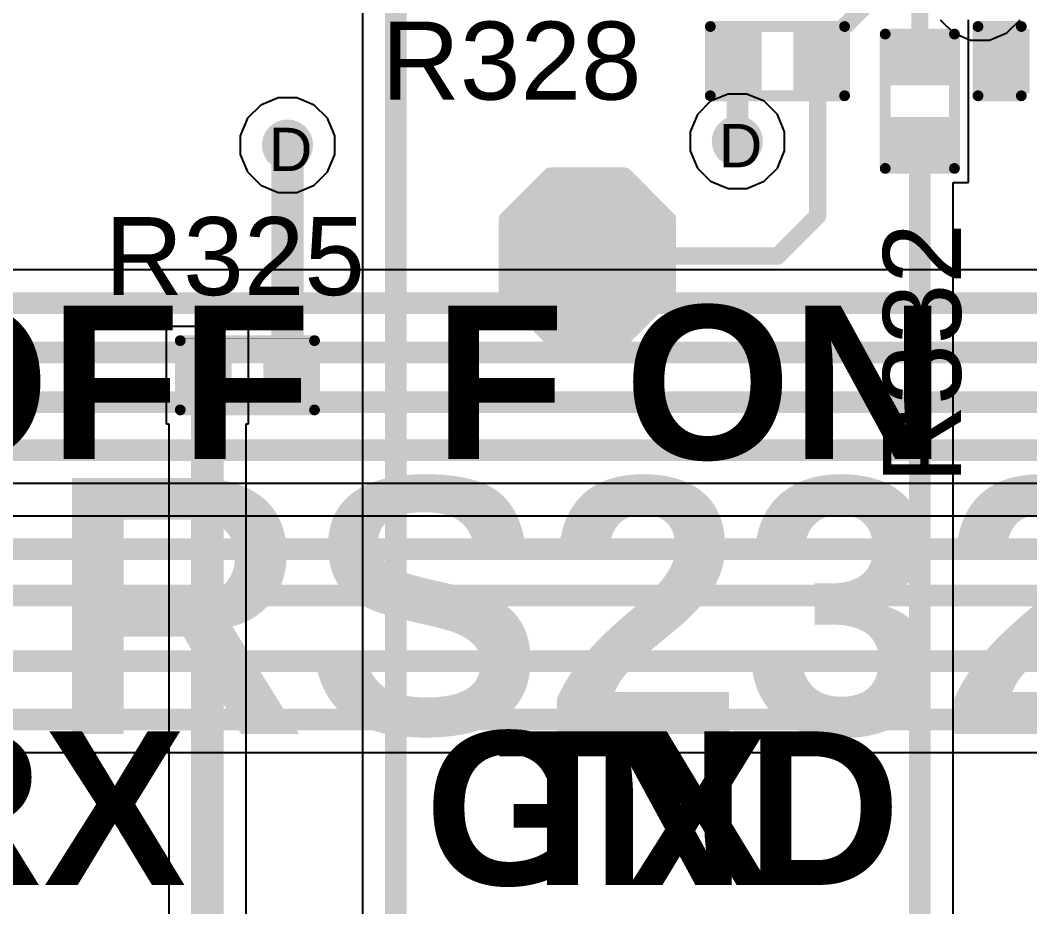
# Model space of a CAD drawing. Header units: inches. Extents: x -11 to 5428, y 0 to 5423.
# Drawn here: x 101.28 to 113.12, y 10.42 to 20.82 of the extents above; entities that cross this region are included whole.
import ezdxf

# ---------------------------------------------------------------- set-up
doc = ezdxf.new("R2010")
doc.units = ezdxf.units.IN
for name, color, linetype in [('Bottom Layer', 5, 'Continuous'), ('Drill Drawing', 1, 'Continuous'), ('GND', 16, 'Continuous'), ('PWR', 76, 'Continuous'), ('Top Layer', 1, 'Continuous'), ('Top Overlay', 2, 'Continuous'), ('Top Paste', 8, 'Continuous'), ('Top Solder', 216, 'Continuous'), ('Via Holes', 16, 'Continuous')]:
    doc.layers.add(name, color=color, linetype=linetype)
doc.styles.add('Arial', font='', dxfattribs={"height": 0.2})
doc.styles.add('Arial_Bold', font='', dxfattribs={"height": 0.2})
doc.styles.get('Arial').set_extended_font_data('Arial')
doc.styles.get('Arial_Bold').set_extended_font_data('Arial', bold=True)

# ---------------------------------------------------------------- blocks, each defined once
blk = doc.blocks.new('R___0402_539')
at = {"layer": 'Top Layer'}
for points in [[(-0.699, -0.317), (-0.699, 0.318), (-0.241, 0.318), (-0.241, -0.317)], [(0.241, -0.317), (0.241, 0.318), (0.698, 0.318), (0.698, -0.317)]]:
    blk.add_hatch(color=1, dxfattribs=at).paths.add_polyline_path(points)
at = {"layer": 'Top Paste'}
for points in [[(-0.699, -0.317), (-0.699, 0.318), (-0.241, 0.318), (-0.241, -0.317)], [(0.241, -0.317), (0.241, 0.318), (0.698, 0.318), (0.698, -0.317)]]:
    blk.add_hatch(color=8, dxfattribs=at).paths.add_polyline_path(points)
at = {"layer": 'Top Solder'}
for points in [[(-0.754, -0.372), (-0.754, 0.373), (-0.186, 0.373), (-0.186, -0.372)], [(0.186, -0.372), (0.186, 0.373), (0.753, 0.373), (0.753, -0.372)]]:
    blk.add_hatch(color=216, dxfattribs=at).paths.add_polyline_path(points)
at = {"layer": 'Top Overlay'}
for points in [[(-0.787, 0.406, 0.127, 0.127, 0), (-0.787, -0.406, 0.127, 0.127, 0)], [(0.787, 0.406, 0.127, 0.127, 0), (-0.787, 0.406, 0.127, 0.127, 0)], [(0.787, 0.406, 0.127, 0.127, 0), (0.787, -0.406, 0.127, 0.127, 0)], [(0.787, -0.406, 0.127, 0.127, 0), (-0.787, -0.406, 0.127, 0.127, 0)], [(0.813, -0.432, 0.00323, 0.00323, 0), (-0.813, -0.432, 0.00323, 0.00323, 0)]]:
    blk.add_lwpolyline(points, format="xyseb", dxfattribs=at)
for points in [[(-0.819, 0.406, 0.0635, 0.0635, 1), (-0.756, 0.406, 0.0635, 0.0635, 1)], [(-0.819, 0.406, 0.0635, 0.0635, 1), (-0.756, 0.406, 0.0635, 0.0635, 1)], [(0.756, 0.406, 0.0635, 0.0635, 1), (0.819, 0.406, 0.0635, 0.0635, 1)], [(0.756, 0.406, 0.0635, 0.0635, 1), (0.819, 0.406, 0.0635, 0.0635, 1)], [(-0.819, -0.406, 0.0635, 0.0635, 1), (-0.756, -0.406, 0.0635, 0.0635, 1)], [(-0.819, -0.406, 0.0635, 0.0635, 1), (-0.756, -0.406, 0.0635, 0.0635, 1)], [(0.756, -0.406, 0.0635, 0.0635, 1), (0.819, -0.406, 0.0635, 0.0635, 1)], [(0.756, -0.406, 0.0635, 0.0635, 1), (0.819, -0.406, 0.0635, 0.0635, 1)], [(-0.814, -0.432, 0.00161, 0.00161, 1), (-0.812, -0.432, 0.00161, 0.00161, 1)], [(0.812, -0.432, 0.00161, 0.00161, 1), (0.814, -0.432, 0.00161, 0.00161, 1)]]:
    blk.add_lwpolyline(points, format="xyseb", close=True, dxfattribs=at)
blk = doc.blocks.new('T__________548')
at = {"layer": 'Top Layer'}
blk.add_hatch(color=1, dxfattribs=at).paths.add_polyline_path([(0.381, 0.762), (-0.381, 0.762), (-0.762, 0.381), (-0.762, -0.381), (-0.381, -0.762), (0.381, -0.762), (0.762, -0.381), (0.762, 0.381)])
at = {"layer": 'Top Paste'}
blk.add_hatch(color=8, dxfattribs=at).paths.add_polyline_path([(0.381, 0.762), (-0.381, 0.762), (-0.762, 0.381), (-0.762, -0.381), (-0.381, -0.762), (0.381, -0.762), (0.762, -0.381), (0.762, 0.381)])
at = {"layer": 'Top Solder'}
blk.add_hatch(color=216, dxfattribs=at).paths.add_polyline_path([(0.432, 0.864), (-0.432, 0.864), (-0.864, 0.432), (-0.864, -0.432), (-0.432, -0.864), (0.432, -0.864), (0.864, -0.432), (0.864, 0.432)])
at = {"layer": 'Top Overlay'}
for points in [[(-0.94, 0.432, 0.2, 0.2, 0), (-0.432, 0.94, 0.2, 0.2, 0)], [(-0.432, 0.94, 0.2, 0.2, 0), (0.432, 0.94, 0.2, 0.2, 0)], [(0.432, 0.94, 0.2, 0.2, 0), (0.94, 0.432, 0.2, 0.2, 0)], [(-0.94, -0.432, 0.2, 0.2, 0), (-0.94, 0.432, 0.2, 0.2, 0)], [(0.94, -0.432, 0.2, 0.2, 0), (0.94, 0.432, 0.2, 0.2, 0)], [(-0.94, -0.432, 0.2, 0.2, 0), (-0.432, -0.94, 0.2, 0.2, 0)], [(0.432, -0.94, 0.2, 0.2, 0), (0.94, -0.432, 0.2, 0.2, 0)], [(-0.432, -0.94, 0.2, 0.2, 0), (0.432, -0.94, 0.2, 0.2, 0)]]:
    blk.add_lwpolyline(points, format="xyseb", dxfattribs=at)
for points in [[(-0.482, 0.94, 0.1, 0.1, 1), (-0.382, 0.94, 0.1, 0.1, 1)], [(-0.482, 0.94, 0.1, 0.1, 1), (-0.382, 0.94, 0.1, 0.1, 1)], [(0.382, 0.94, 0.1, 0.1, 1), (0.482, 0.94, 0.1, 0.1, 1)], [(0.382, 0.94, 0.1, 0.1, 1), (0.482, 0.94, 0.1, 0.1, 1)], [(-0.99, 0.432, 0.1, 0.1, 1), (-0.89, 0.432, 0.1, 0.1, 1)], [(-0.99, 0.432, 0.1, 0.1, 1), (-0.89, 0.432, 0.1, 0.1, 1)], [(0.89, 0.432, 0.1, 0.1, 1), (0.99, 0.432, 0.1, 0.1, 1)], [(0.89, 0.432, 0.1, 0.1, 1), (0.99, 0.432, 0.1, 0.1, 1)], [(-0.99, -0.432, 0.1, 0.1, 1), (-0.89, -0.432, 0.1, 0.1, 1)], [(-0.99, -0.432, 0.1, 0.1, 1), (-0.89, -0.432, 0.1, 0.1, 1)], [(0.89, -0.432, 0.1, 0.1, 1), (0.99, -0.432, 0.1, 0.1, 1)], [(0.89, -0.432, 0.1, 0.1, 1), (0.99, -0.432, 0.1, 0.1, 1)], [(-0.482, -0.94, 0.1, 0.1, 1), (-0.382, -0.94, 0.1, 0.1, 1)], [(-0.482, -0.94, 0.1, 0.1, 1), (-0.382, -0.94, 0.1, 0.1, 1)], [(0.382, -0.94, 0.1, 0.1, 1), (0.482, -0.94, 0.1, 0.1, 1)], [(0.382, -0.94, 0.1, 0.1, 1), (0.482, -0.94, 0.1, 0.1, 1)]]:
    blk.add_lwpolyline(points, format="xyseb", close=True, dxfattribs=at)
blk = doc.blocks.new('R___0402_555')
at = {"layer": 'Top Layer'}
for points in [[(-0.698, -0.318), (-0.698, 0.317), (-0.241, 0.317), (-0.241, -0.318)], [(0.241, -0.318), (0.241, 0.317), (0.699, 0.317), (0.699, -0.318)]]:
    blk.add_hatch(color=1, dxfattribs=at).paths.add_polyline_path(points)
at = {"layer": 'Top Paste'}
for points in [[(-0.698, -0.318), (-0.698, 0.317), (-0.241, 0.317), (-0.241, -0.318)], [(0.241, -0.318), (0.241, 0.317), (0.699, 0.317), (0.699, -0.318)]]:
    blk.add_hatch(color=8, dxfattribs=at).paths.add_polyline_path(points)
at = {"layer": 'Top Solder'}
for points in [[(-0.753, -0.373), (-0.753, 0.372), (-0.186, 0.372), (-0.186, -0.373)], [(0.186, -0.373), (0.186, 0.372), (0.754, 0.372), (0.754, -0.373)]]:
    blk.add_hatch(color=216, dxfattribs=at).paths.add_polyline_path(points)
at = {"layer": 'Top Overlay'}
for points in [[(-0.787, -0.406, 0.127, 0.127, 0), (-0.787, 0.406, 0.127, 0.127, 0)], [(-0.787, 0.406, 0.127, 0.127, 0), (0.787, 0.406, 0.127, 0.127, 0)], [(0.787, -0.406, 0.127, 0.127, 0), (0.787, 0.406, 0.127, 0.127, 0)], [(-0.787, -0.406, 0.127, 0.127, 0), (0.787, -0.406, 0.127, 0.127, 0)], [(-0.813, -0.432, 0.00323, 0.00323, 0), (0.813, -0.432, 0.00323, 0.00323, 0)]]:
    blk.add_lwpolyline(points, format="xyseb", dxfattribs=at)
for points in [[(-0.819, 0.406, 0.0635, 0.0635, 1), (-0.756, 0.406, 0.0635, 0.0635, 1)], [(-0.819, 0.406, 0.0635, 0.0635, 1), (-0.756, 0.406, 0.0635, 0.0635, 1)], [(0.756, 0.406, 0.0635, 0.0635, 1), (0.819, 0.406, 0.0635, 0.0635, 1)], [(0.756, 0.406, 0.0635, 0.0635, 1), (0.819, 0.406, 0.0635, 0.0635, 1)], [(-0.819, -0.406, 0.0635, 0.0635, 1), (-0.756, -0.406, 0.0635, 0.0635, 1)], [(-0.819, -0.406, 0.0635, 0.0635, 1), (-0.756, -0.406, 0.0635, 0.0635, 1)], [(0.756, -0.406, 0.0635, 0.0635, 1), (0.819, -0.406, 0.0635, 0.0635, 1)], [(0.756, -0.406, 0.0635, 0.0635, 1), (0.819, -0.406, 0.0635, 0.0635, 1)], [(-0.814, -0.432, 0.00161, 0.00161, 1), (-0.812, -0.432, 0.00161, 0.00161, 1)], [(0.812, -0.432, 0.00161, 0.00161, 1), (0.814, -0.432, 0.00161, 0.00161, 1)]]:
    blk.add_lwpolyline(points, format="xyseb", close=True, dxfattribs=at)
blk = doc.blocks.new('C___0402_563')
at = {"layer": 'Top Layer'}
for points in [[(-0.699, -0.317), (-0.699, 0.318), (-0.241, 0.318), (-0.241, -0.317)], [(0.241, -0.317), (0.241, 0.318), (0.698, 0.318), (0.698, -0.317)]]:
    blk.add_hatch(color=1, dxfattribs=at).paths.add_polyline_path(points)
at = {"layer": 'Top Paste'}
for points in [[(-0.699, -0.317), (-0.699, 0.318), (-0.241, 0.318), (-0.241, -0.317)], [(0.241, -0.317), (0.241, 0.318), (0.698, 0.318), (0.698, -0.317)]]:
    blk.add_hatch(color=8, dxfattribs=at).paths.add_polyline_path(points)
at = {"layer": 'Top Solder'}
for points in [[(-0.759, -0.377), (-0.759, 0.378), (-0.181, 0.378), (-0.181, -0.377)], [(0.181, -0.377), (0.181, 0.378), (0.758, 0.378), (0.758, -0.377)]]:
    blk.add_hatch(color=216, dxfattribs=at).paths.add_polyline_path(points)
at = {"layer": 'Top Overlay'}
for points in [[(-0.787, 0.406, 0.127, 0.127, 0), (-0.787, -0.406, 0.127, 0.127, 0)], [(-0.279, 0.406, 0.127, 0.127, 0), (-0.787, 0.406, 0.127, 0.127, 0)], [(0.787, 0.406, 0.127, 0.127, 0), (0.279, 0.406, 0.127, 0.127, 0)], [(0.787, 0.406, 0.127, 0.127, 0), (0.787, -0.406, 0.127, 0.127, 0)], [(-0.279, -0.406, 0.127, 0.127, 0), (-0.787, -0.406, 0.127, 0.127, 0)], [(0.787, -0.406, 0.127, 0.127, 0), (0.279, -0.406, 0.127, 0.127, 0)]]:
    blk.add_lwpolyline(points, format="xyseb", dxfattribs=at)
for points in [[(-0.819, 0.406, 0.0635, 0.0635, 1), (-0.756, 0.406, 0.0635, 0.0635, 1)], [(-0.819, 0.406, 0.0635, 0.0635, 1), (-0.756, 0.406, 0.0635, 0.0635, 1)], [(-0.311, 0.406, 0.0635, 0.0635, 1), (-0.248, 0.406, 0.0635, 0.0635, 1)], [(0.248, 0.406, 0.0635, 0.0635, 1), (0.311, 0.406, 0.0635, 0.0635, 1)], [(0.756, 0.406, 0.0635, 0.0635, 1), (0.819, 0.406, 0.0635, 0.0635, 1)], [(0.756, 0.406, 0.0635, 0.0635, 1), (0.819, 0.406, 0.0635, 0.0635, 1)], [(-0.819, -0.406, 0.0635, 0.0635, 1), (-0.756, -0.406, 0.0635, 0.0635, 1)], [(-0.819, -0.406, 0.0635, 0.0635, 1), (-0.756, -0.406, 0.0635, 0.0635, 1)], [(-0.311, -0.406, 0.0635, 0.0635, 1), (-0.248, -0.406, 0.0635, 0.0635, 1)], [(0.248, -0.406, 0.0635, 0.0635, 1), (0.311, -0.406, 0.0635, 0.0635, 1)], [(0.756, -0.406, 0.0635, 0.0635, 1), (0.819, -0.406, 0.0635, 0.0635, 1)], [(0.756, -0.406, 0.0635, 0.0635, 1), (0.819, -0.406, 0.0635, 0.0635, 1)]]:
    blk.add_lwpolyline(points, format="xyseb", close=True, dxfattribs=at)
blk = doc.blocks.new('R___0402_564')
at = {"layer": 'Top Layer'}
for points in [[(-0.699, -0.318), (-0.699, 0.317), (-0.241, 0.317), (-0.241, -0.318)], [(0.241, -0.318), (0.241, 0.317), (0.698, 0.317), (0.698, -0.318)]]:
    blk.add_hatch(color=1, dxfattribs=at).paths.add_polyline_path(points)
at = {"layer": 'Top Paste'}
for points in [[(-0.699, -0.318), (-0.699, 0.317), (-0.241, 0.317), (-0.241, -0.318)], [(0.241, -0.318), (0.241, 0.317), (0.698, 0.317), (0.698, -0.318)]]:
    blk.add_hatch(color=8, dxfattribs=at).paths.add_polyline_path(points)
at = {"layer": 'Top Solder'}
for points in [[(-0.754, -0.373), (-0.754, 0.372), (-0.186, 0.372), (-0.186, -0.373)], [(0.186, -0.373), (0.186, 0.372), (0.753, 0.372), (0.753, -0.373)]]:
    blk.add_hatch(color=216, dxfattribs=at).paths.add_polyline_path(points)
at = {"layer": 'Top Overlay'}
for points in [[(-0.787, 0.406, 0.127, 0.127, 0), (0.787, 0.406, 0.127, 0.127, 0)], [(-0.787, 0.406, 0.127, 0.127, 0), (-0.787, -0.406, 0.127, 0.127, 0)], [(0.787, 0.406, 0.127, 0.127, 0), (0.787, -0.406, 0.127, 0.127, 0)], [(-0.787, -0.406, 0.127, 0.127, 0), (0.787, -0.406, 0.127, 0.127, 0)], [(-0.813, -0.432, 0.00323, 0.00323, 0), (0.813, -0.432, 0.00323, 0.00323, 0)]]:
    blk.add_lwpolyline(points, format="xyseb", dxfattribs=at)
for points in [[(-0.819, 0.406, 0.0635, 0.0635, 1), (-0.756, 0.406, 0.0635, 0.0635, 1)], [(-0.819, 0.406, 0.0635, 0.0635, 1), (-0.756, 0.406, 0.0635, 0.0635, 1)], [(0.756, 0.406, 0.0635, 0.0635, 1), (0.819, 0.406, 0.0635, 0.0635, 1)], [(0.756, 0.406, 0.0635, 0.0635, 1), (0.819, 0.406, 0.0635, 0.0635, 1)], [(-0.819, -0.406, 0.0635, 0.0635, 1), (-0.756, -0.406, 0.0635, 0.0635, 1)], [(-0.819, -0.406, 0.0635, 0.0635, 1), (-0.756, -0.406, 0.0635, 0.0635, 1)], [(0.756, -0.406, 0.0635, 0.0635, 1), (0.819, -0.406, 0.0635, 0.0635, 1)], [(0.756, -0.406, 0.0635, 0.0635, 1), (0.819, -0.406, 0.0635, 0.0635, 1)], [(-0.814, -0.432, 0.00161, 0.00161, 1), (-0.812, -0.432, 0.00161, 0.00161, 1)], [(0.812, -0.432, 0.00161, 0.00161, 1), (0.814, -0.432, 0.00161, 0.00161, 1)]]:
    blk.add_lwpolyline(points, format="xyseb", close=True, dxfattribs=at)

msp = doc.modelspace()

# ---------------------------------------------------------------- hatches: boundary and pattern name
at = {"layer": 'Bottom Layer'}
h = msp.add_hatch(color=5, dxfattribs=at)
edge = h.paths.add_edge_path()
edge.add_arc((109.689, 19.399), 0.3, 0, 360)
h = msp.add_hatch(color=5, dxfattribs=at)
edge = h.paths.add_edge_path()
edge.add_arc((104.412, 19.355), 0.3, 0, 360)
at = {"layer": 'GND'}
h = msp.add_hatch(color=16, dxfattribs=at)
edge = h.paths.add_edge_path()
edge.add_arc((109.689, 19.399), 0.3, 0, 360)
h = msp.add_hatch(color=16, dxfattribs=at)
edge = h.paths.add_edge_path()
edge.add_arc((104.412, 19.355), 0.3, 0, 360)
at = {"layer": 'PWR'}
h = msp.add_hatch(color=76, dxfattribs=at)
edge = h.paths.add_edge_path()
edge.add_arc((109.689, 19.399), 0.3, 0, 360)
h = msp.add_hatch(color=76, dxfattribs=at)
edge = h.paths.add_edge_path()
edge.add_arc((104.412, 19.355), 0.3, 0, 360)
at = {"layer": 'Top Layer'}
h = msp.add_hatch(color=1, dxfattribs=at)
edge = h.paths.add_edge_path()
edge.add_arc((109.689, 19.399), 0.3, 0, 360)
h = msp.add_hatch(color=1, dxfattribs=at)
edge = h.paths.add_edge_path()
edge.add_arc((104.412, 19.355), 0.3, 0, 360)
at = {"layer": 'Via Holes'}
h = msp.add_hatch(color=7, dxfattribs=at)
edge = h.paths.add_edge_path()
edge.add_arc((109.689, 19.399), 0.15, 0, 360)
h = msp.add_hatch(color=7, dxfattribs=at)
edge = h.paths.add_edge_path()
edge.add_arc((104.412, 19.355), 0.15, 0, 360)

# ---------------------------------------------------------------- linework, layer by layer
at = {"layer": 'Bottom Layer'}
for p, q in [((109.579, 19.953), (109.375, 19.869)), ((109.8, 19.953), (109.579, 19.953)), ((110.003, 19.869), (109.8, 19.953)), ((109.375, 19.869), (109.22, 19.713)), ((110.159, 19.713), (110.003, 19.869)), ((109.22, 19.713), (109.135, 19.51)), ((110.243, 19.51), (110.159, 19.713)), ((109.135, 19.51), (109.135, 19.289)), ((110.243, 19.289), (110.243, 19.51)), ((109.135, 19.289), (109.22, 19.086)), ((110.159, 19.086), (110.243, 19.289)), ((109.22, 19.086), (109.375, 18.93)), ((110.003, 18.93), (110.159, 19.086)), ((109.375, 18.93), (109.579, 18.845)), ((109.579, 18.845), (109.8, 18.845)), ((109.8, 18.845), (110.003, 18.93)), ((117.212, 17.891), (90.925, 17.891)), ((90.051, 15.391), (118.087, 15.391)), ((118.76, 15.005), (88.611, 15.005)), ((59.395, 12.232), (122.574, 12.232))]:
    msp.add_line(p, q, dxfattribs=at)
for points in [[(90.765, 17.502, 0.254, 0.254, 0), (117.373, 17.502, 0.254, 0.254, 0)], [(90.525, 16.925, 0.254, 0.254, 0), (117.613, 16.925, 0.254, 0.254, 0)], [(90.283, 16.339, 0.254, 0.254, 0), (117.855, 16.339, 0.254, 0.254, 0)], [(90.051, 15.779, 0.254, 0.254, 0), (118.087, 15.779, 0.254, 0.254, 0)], [(88.45, 14.617, 0.254, 0.254, 0), (118.921, 14.617, 0.254, 0.254, 0)], [(88.15, 14.074, 0.254, 0.254, 0), (119.146, 14.074, 0.254, 0.254, 0)], [(59.679, 13.306, 0.254, 0.254, 0), (122.235, 13.306, 0.254, 0.254, 0)], [(59.395, 12.62, 0.254, 0.254, 0), (122.574, 12.62, 0.254, 0.254, 0)]]:
    msp.add_lwpolyline(points, format="xyseb", dxfattribs=at)
at = {"layer": 'GND'}
for p, q in [((109.579, 19.953), (109.375, 19.869)), ((109.8, 19.953), (109.579, 19.953)), ((110.003, 19.869), (109.8, 19.953)), ((109.375, 19.869), (109.22, 19.713)), ((110.159, 19.713), (110.003, 19.869)), ((109.22, 19.713), (109.135, 19.51)), ((110.243, 19.51), (110.159, 19.713)), ((109.135, 19.51), (109.135, 19.289)), ((110.243, 19.289), (110.243, 19.51)), ((109.135, 19.289), (109.22, 19.086)), ((110.159, 19.086), (110.243, 19.289)), ((109.22, 19.086), (109.375, 18.93)), ((110.003, 18.93), (110.159, 19.086)), ((109.375, 18.93), (109.579, 18.845)), ((109.579, 18.845), (109.8, 18.845)), ((109.8, 18.845), (110.003, 18.93))]:
    msp.add_line(p, q, dxfattribs=at)
at = {"layer": 'PWR'}
for p, q in [((112.066, 20.825), (112.222, 20.67)), ((112.849, 20.67), (113.005, 20.825)), ((112.222, 20.67), (112.425, 20.585)), ((112.646, 20.585), (112.849, 20.67)), ((112.425, 20.585), (112.646, 20.585)), ((104.302, 19.909), (104.098, 19.824)), ((104.522, 19.909), (104.302, 19.909)), ((104.726, 19.824), (104.522, 19.909)), ((104.098, 19.824), (103.943, 19.669)), ((104.882, 19.669), (104.726, 19.824)), ((103.943, 19.669), (103.858, 19.465)), ((104.966, 19.465), (104.882, 19.669)), ((103.858, 19.465), (103.858, 19.245)), ((104.966, 19.245), (104.966, 19.465)), ((103.858, 19.245), (103.943, 19.041)), ((104.882, 19.041), (104.966, 19.245)), ((103.943, 19.041), (104.098, 18.885)), ((104.726, 18.885), (104.882, 19.041)), ((104.098, 18.885), (104.302, 18.801)), ((104.522, 18.801), (104.726, 18.885)), ((104.302, 18.801), (104.522, 18.801))]:
    msp.add_line(p, q, dxfattribs=at)
at = {"layer": 'Top Layer'}
for p, q in [((105.293, 24.528), (105.293, 4.453)), ((112.401, 19.857), (112.401, 20.822)), ((112.401, 18.917), (112.401, 19.857)), ((112.218, 8.376), (112.218, 18.917)), ((112.218, 18.917), (112.401, 18.917)), ((103.955, 17.228), (102.99, 17.228)), ((102.99, 17.228), (102.99, 16.085)), ((103.955, 16.085), (103.955, 17.228)), ((102.99, 16.085), (103.019, 16.085)), ((103.019, 16.085), (103.019, 6.483)), ((103.926, 6.483), (103.926, 16.085)), ((103.926, 16.085), (103.955, 16.085))]:
    msp.add_line(p, q, dxfattribs=at)
for points in [[(105.682, 4.453, 0.254, 0.254, 0), (105.682, 24.528, 0.254, 0.254, 0)], [(111.829, 20.339, 0.203, 0.203, 0), (111.829, 22.021, 0.203, 0.203, 0)], [(110.629, 20.428, 0.203, 0.203, 0), (111.329, 21.128, 0.203, 0.203, 0)], [(109.689, 19.399, 0.254, 0.254, 0), (109.689, 20.339, 0.254, 0.254, 0)], [(110.629, 18.523, 0.203, 0.203, 0), (110.629, 20.339, 0.203, 0.203, 0)], [(104.412, 16.656, 0.381, 0.381, 0), (104.412, 19.355, 0.381, 0.381, 0)], [(111.829, 8.376, 0.254, 0.254, 0), (111.829, 19.399, 0.254, 0.254, 0)], [(110.159, 18.053, 0.203, 0.203, 0), (110.629, 18.523, 0.203, 0.203, 0)], [(107.93, 18.053, 0.203, 0.203, 0), (110.159, 18.053, 0.203, 0.203, 0)], [(103.473, 5.099, 0.381, 0.381, 0), (103.473, 16.656, 0.381, 0.381, 0)]]:
    msp.add_lwpolyline(points, format="xyseb", dxfattribs=at)
for points in [[(110.578, 20.428, 0.102, 0.102, 1), (110.68, 20.428, 0.102, 0.102, 1)], [(109.626, 20.339, 0.127, 0.127, 1), (109.753, 20.339, 0.127, 0.127, 1)], [(110.578, 20.339, 0.102, 0.102, 1), (110.68, 20.339, 0.102, 0.102, 1)], [(111.778, 20.339, 0.102, 0.102, 1), (111.88, 20.339, 0.102, 0.102, 1)], [(104.317, 19.355, 0.191, 0.191, 1), (104.508, 19.355, 0.191, 0.191, 1)], [(109.626, 19.399, 0.127, 0.127, 1), (109.753, 19.399, 0.127, 0.127, 1)], [(111.766, 19.399, 0.127, 0.127, 1), (111.893, 19.399, 0.127, 0.127, 1)], [(110.578, 18.523, 0.102, 0.102, 1), (110.68, 18.523, 0.102, 0.102, 1)], [(110.578, 18.523, 0.102, 0.102, 1), (110.68, 18.523, 0.102, 0.102, 1)], [(107.879, 18.053, 0.102, 0.102, 1), (107.981, 18.053, 0.102, 0.102, 1)], [(110.108, 18.053, 0.102, 0.102, 1), (110.21, 18.053, 0.102, 0.102, 1)], [(110.108, 18.053, 0.102, 0.102, 1), (110.21, 18.053, 0.102, 0.102, 1)], [(103.377, 16.656, 0.191, 0.191, 1), (103.568, 16.656, 0.191, 0.191, 1)], [(104.317, 16.656, 0.191, 0.191, 1), (104.508, 16.656, 0.191, 0.191, 1)]]:
    msp.add_lwpolyline(points, format="xyseb", close=True, dxfattribs=at)

# ---------------------------------------------------------------- block references
for name, p in [('R___0402_555', (110.159, 20.339)), ('T__________548', (107.93, 18.053))]:
    msp.add_blockref(name, p)
for name, p, rotation in [('C___0402_563', (113.299, 20.339), 180), ('R___0402_564', (111.829, 19.869), 90), ('R___0402_539', (103.942, 16.656), 180)]:
    msp.add_blockref(name, p, dxfattribs=dict(rotation=rotation))

# ---------------------------------------------------------------- texts
at = {"layer": 'Drill Drawing', "style": 'Arial'}
for p in [(104.192, 19.05), (109.469, 19.095)]:
    msp.add_text('D', height=0.508, dxfattribs=at).set_placement(p)
at = {"layer": 'Top Overlay'}
for s, height, style, p in [('R328', 0.9144, 'Arial', (105.512, 19.888)), ('R325', 0.9144, 'Arial', (102.267, 17.596)), ('F OFF', 1.8, 'Arial_Bold', (97.43, 15.673)), ('F ON', 1.8, 'Arial_Bold', (106.129, 15.673)), ('P1     RS232     P2', 3, 'Arial_Bold', (90.659, 12.451)), (' TX       RX    GND', 1.8, 'Arial_Bold', (90.931, 10.681)), (' TX       RX    GND', 1.8, 'Arial_Bold', (106.171, 10.681))]:
    msp.add_text(s, height=height, dxfattribs=dict(at, style=style)).set_placement(p)
at = {"layer": 'Top Overlay', "style": 'Arial'}
msp.add_text('R332', height=0.914, rotation=90, dxfattribs=at).set_placement((112.311, 15.388))

doc.saveas('drawing.dxf')
